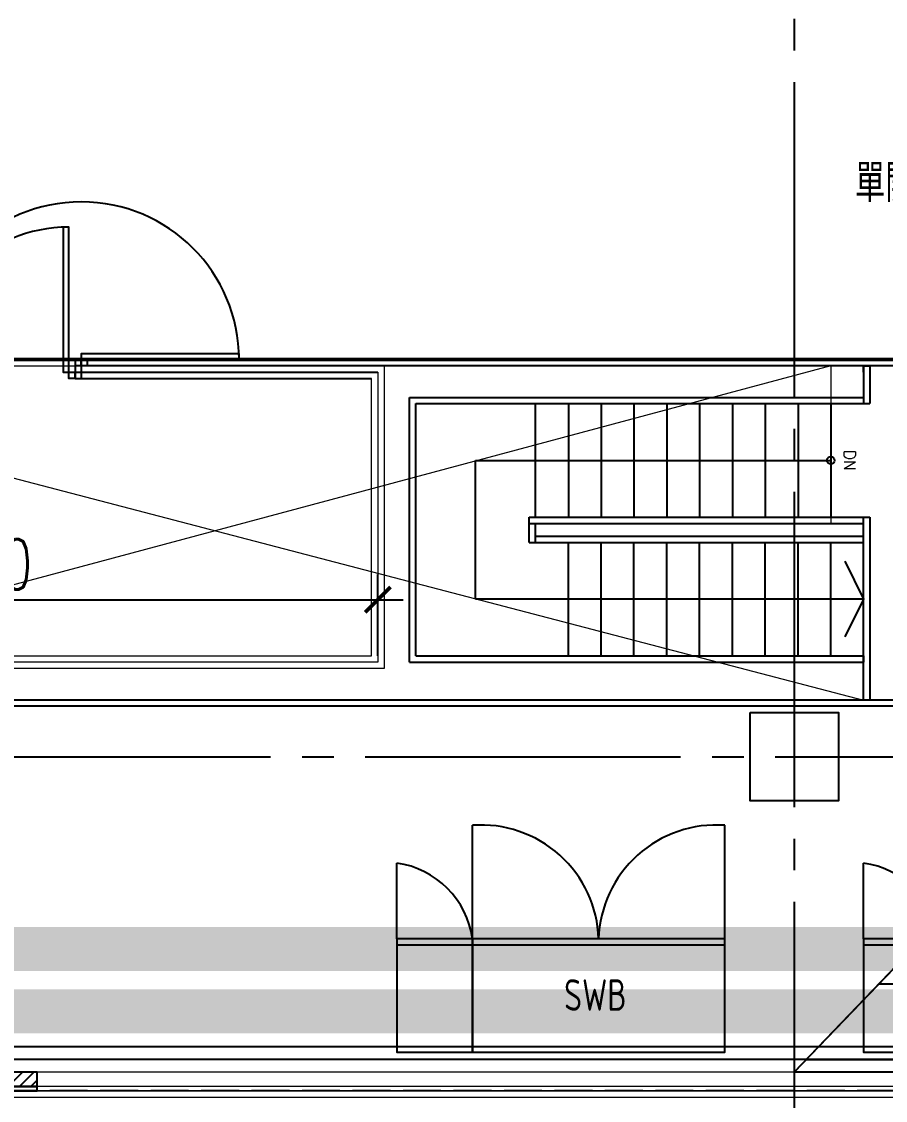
# Model space of a CAD drawing. Extents: x -18489 to 195597, y -1599 to 112111.
# Drawn here: x 13308 to 13992, y -273 to 583 of the extents above; entities that cross this region are included whole.
import ezdxf
from ezdxf.enums import TextEntityAlignment as Align

# ---------------------------------------------------------------- set-up
doc = ezdxf.new("R2010")
doc.units = 0
doc.header["$LTSCALE"] = 100
doc.linetypes.add('X-S-FAB-L10$0$COL-CEN-LIN', pattern=[3.25, 2.5, -0.25, 0.25, -0.25])
doc.linetypes.add('X-S-FAB-L10$0$HIDDEN', pattern=[0.4, 0.3, -0.1])
for name, color, linetype in [('188K-SM-03-F10-ARCH-PA-Y2257103$0$K-0-Door-TXT', 53, 'Continuous'), ('188K-SM-03-F10-ARCH-PA-Y2257103$0$K-AREA', 53, 'Continuous'), ('188K-SM-03-F10-ARCH-PA-Y2257103$0$K-P1S-4.2-單抗', 53, 'Continuous'), ('188K-SM-03-F10-ARCH-PA-Y2257103$0$K-岩棉 2hr 7.5-非抗', 53, 'Continuous'), ('188K-SM-03-F10-ELEC-EQ-Y2257103$0$E-PANEL', 255, 'Continuous'), ('188K-SM-07-F10-MECH-CR PIPE-Y2257103$0$00_AC_CHS_12℃', 4, 'Continuous'), ('188K-SM-07-F10-MECH-CR PIPE-Y2257103$0$00_AC_CHS_20℃', 3, 'Continuous'), ('X-S-FAB-L10$0$0-arr', 8, 'Continuous'), ('X-S-FAB-L10$0$0-DIM-TXT', 8, 'Continuous'), ('X-S-FAB-L10$0$12', 8, 'Continuous'), ('X-S-FAB-L10$0$A-WALL-EX', 8, 'Continuous'), ('X-S-FAB-L10$0$BLOCK', 8, 'Continuous'), ('X-S-FAB-L10$0$CCL', 8, 'X-S-FAB-L10$0$COL-CEN-LIN'), ('X-S-FAB-L10$0$COL', 8, 'Continuous'), ('X-S-FAB-L10$0$COL-S', 8, 'Continuous'), ('X-S-FAB-L10$0$DIM-SEC', 8, 'Continuous'), ('X-S-FAB-L10$0$Door', 8, 'Continuous'), ('X-S-FAB-L10$0$DW_Frame', 8, 'Continuous'), ('X-S-FAB-L10$0$ELEV', 8, 'Continuous'), ('X-S-FAB-L10$0$HID', 8, 'X-S-FAB-L10$0$HIDDEN'), ('X-S-FAB-L10$0$HR', 8, 'Continuous'), ('X-S-FAB-L10$0$OPEN', 8, 'Continuous'), ('X-S-FAB-L10$0$PEN4', 8, 'Continuous'), ('X-S-FAB-L10$0$S-FNDN', 8, 'Continuous'), ('X-S-FAB-L10$0$ST', 8, 'Continuous'), ('X-S-FAB-L10$0$TXT', 8, 'Continuous'), ('X-S-FAB-L10$0$WALL_188K_EX', 8, 'Continuous')]:
    doc.layers.add(name, color=color, linetype=linetype)
doc.styles.add('188K-SM-03-F10-ARCH-PA-Y2257103$0$AA-TXT', font='isocp.shx', dxfattribs={"width": 0.8, "bigfont": 'chineset.shx'})
doc.styles.add('188K-SM-03-F10-ELEC-EQ-Y2257103$0$X-F-L25-E-PDP-EQ-200K$0$AA-TXT', font='isocp.shx', dxfattribs={"bigfont": 'chineset.shx'})
doc.styles.add('X-S-FAB-L10$0$CHINA', font='simplex.shx', dxfattribs={"width": 0.75, "bigfont": 'chineset.shx'})
doc.styles.add('X-S-FAB-L10$0$DimStyUse', font='romans.shx', dxfattribs={"width": 0.7})
doc.styles.add('X-S-FAB-L10$0$Standard', font='', dxfattribs={"width": 0.8})
doc.styles.add('X-S-FAB-L10$0$TG_NOTE_TEXT', font='simplex.shx', dxfattribs={"width": 0.75, "bigfont": 'chineset.shx'})
doc.styles.get('X-S-FAB-L10$0$Standard').set_extended_font_data('Microsoft JhengHei')
doc.dimstyles.new('X-S-FAB-L10$0$SLASHM', dxfattribs={"dimtxt": 40, "dimasz": 20, "dimexe": 20, "dimexo": 0, "dimgap": 8, "dimtad": 1, "dimdsep": 46, "dimtxsty": 'X-S-FAB-L10$0$DimStyUse', "dimblk": 'X-S-FAB-L10$0$_ArchTick', "dimcen": 10, "dimdle": 20, "dimclrt": 2, "dimazin": 0, "dimtfac": 1, "dimtix": 1, "dimtmove": 2, "dimatfit": 3, "dimfxl": 10, "dimtolj": 1, "dimarcsym": 0})

# ---------------------------------------------------------------- blocks, each defined once
blk = doc.blocks.new('X-S-FAB-L10$0$FAB2-L05')
at = {"layer": 'X-S-FAB-L10$0$CCL'}
for p, q in [((-12240, 11005), (-12240, 0)), ((-26880, 720), (1210, 720))]:
    blk.add_line(p, q, dxfattribs=at)
at = {"layer": 'X-S-FAB-L10$0$COL-S'}
blk.add_lwpolyline([(-12275, 755), (-12205, 755), (-12205, 685), (-12275, 685)], close=True, dxfattribs=at)
blk = doc.blocks.new('*U225')
blk.add_lwpolyline([(0, 0.5), (65.247, 0.5), (65.554, 0.09), (65.554, 0.3), (65.554, 0.818), (65.796, 0.5, 0.234256), (65.797, 0.5), (131.109, 0.5)], format="xyb")
blk = doc.blocks.new('X-S-FAB-L10$0$_ArchTick')
at = {"color": 0, "linetype": 'ByBlock', "const_width": 0.15}
blk.add_lwpolyline([(-0.5, -0.5), (0.5, 0.5)], dxfattribs=at)
blk = doc.blocks.new('*D226')
at = {"layer": 'DefPoints', "color": 0, "lineweight": -2, "transparency": 16777216}
for p, q in [((12970, 80), (12970, 144.56)), ((13590, 80), (13590, 144.56)), ((12950, 124.56), (13610, 124.56))]:
    blk.add_line(p, q, dxfattribs=at)
at = {"layer": 'DefPoints', "color": 0, "transparency": 16777216}
for p in [(13590, 124.56), (12970, 80), (13590, 80)]:
    blk.add_point(p, dxfattribs=at)
at = {"layer": 'DefPoints', "color": 0, "lineweight": -2, "transparency": 16777216, "xscale": 20, "yscale": 20, "zscale": 20, "rotation": 180}
blk.add_blockref('X-S-FAB-L10$0$_ArchTick', (12970, 124.56), dxfattribs=at)
at = {"layer": 'DefPoints', "color": 0, "lineweight": -2, "transparency": 16777216, "xscale": 20, "yscale": 20, "zscale": 20}
blk.add_blockref('X-S-FAB-L10$0$_ArchTick', (13590, 124.56), dxfattribs=at)
at = {"layer": 'DefPoints', "color": 2, "transparency": 16777216, "insert": (13280, 152.56), "char_height": 40, "attachment_point": 5, "style": 'X-S-FAB-L10$0$DimStyUse'}
blk.add_mtext('\\A1;620', dxfattribs=at)
blk = doc.blocks.new('*U219')
at = {"color": 0}
for p, q in [((-5, -5), (-5, 0)), ((235, -5), (235, 0))]:
    blk.add_line(p, q, dxfattribs=at)
for points in [[(0, 0), (0, 115), (4.375, 115), (4.375, 0)], [(230, 0), (230, 115), (225.625, 115), (225.625, 0)]]:
    blk.add_lwpolyline(points, close=True, dxfattribs=at)
for centre, start, end in [((0, 0), 0, 90), ((230, 0), 90, 180)]:
    blk.add_arc(centre, 115, start, end, dxfattribs=at)
at = {"layer": 'X-S-FAB-L10$0$DW_Frame'}
for points in [[(-5, -5), (0, -5), (0, 0), (-5, 0)], [(235, -5), (230, -5), (230, 0), (235, 0)]]:
    blk.add_lwpolyline(points, dxfattribs=at)
at = {"color": 0, "style": 'X-S-FAB-L10$0$TG_NOTE_TEXT', "width": 0.5, "flags": 1}
blk.add_attdef('WH', text='', height=20, dxfattribs=at).set_placement((235, 5), align=Align.BOTTOM_LEFT)
at = {"color": 0, "style": 'X-S-FAB-L10$0$Standard', "width": 0.5}
for tag, p in [('NO', (-5, 5)), ('TYPE', (24.375, 5))]:
    blk.add_attdef(tag, text='', height=10, dxfattribs=at).set_placement(p, align=Align.BOTTOM_RIGHT)
blk.add_attdef('DESC', text='', height=10, dxfattribs=at).set_placement((24.375, 10), align=Align.BOTTOM_LEFT)
blk = doc.blocks.new('188K-SM-03-F10-ELEC-EQ-Y2257103$0$E-SWB')
at = {"color": 140}
for p, q in [((60, 90), (60, 180)), ((260, 90), (260, 180)), ((0, 90), (0, 150)), ((60, 85), (0, 85)), ((260, 85), (60, 85))]:
    blk.add_line(p, q, dxfattribs=at)
for points in [[(60, 90), (0, 90), (0, 0), (60, 0)], [(260, 90), (60, 90), (60, 0), (260, 0)]]:
    blk.add_lwpolyline(points, close=True, dxfattribs=at)
for centre, radius, start, end in [((66.67, 86.85), 93.39, 1.93207, 94.0935), ((253.33, 86.85), 93.39, 85.9065, 178.06793), ((-9.61, 80.39), 70.27, 7.8575, 82.1425)]:
    blk.add_arc(centre, radius, start, end, dxfattribs=at)
at = {"color": 140, "style": '188K-SM-03-F10-ELEC-EQ-Y2257103$0$X-F-L25-E-PDP-EQ-200K$0$AA-TXT', "width": 0.8}
blk.add_text('SWB', height=25, dxfattribs=at).set_placement((157.41, 45.44), align=Align.MIDDLE_CENTER)
blk = doc.blocks.new('188K-SM-03-F10-ELEC-EQ-Y2257103')
at = {"layer": '188K-SM-03-F10-ELEC-EQ-Y2257103$0$E-PANEL'}
for p in [(13605, -234.34), (13975, -234.34)]:
    blk.add_blockref('188K-SM-03-F10-ELEC-EQ-Y2257103$0$E-SWB', p, dxfattribs=at)
blk = doc.blocks.new('188K-SM-07-F10-MECH-CR PIPE-Y2257103')
at = {"layer": '188K-SM-07-F10-MECH-CR PIPE-Y2257103$0$00_AC_CHS_12℃', "ltscale": 1000, "const_width": 35}
blk.add_lwpolyline([(1863.885, 112.877), (12844.042, 112.877), (12844.042, -152.494), (15041.321, -152.494), (15041.321, 85.834), (16672.641, 85.834), (16672.641, 1909.873), (24026.171, 1909.873)], dxfattribs=at)
at = {"layer": '188K-SM-07-F10-MECH-CR PIPE-Y2257103$0$00_AC_CHS_20℃', "ltscale": 1000, "const_width": 35}
blk.add_lwpolyline([(1863.885, 63.55), (12780.714, 65.58), (12782.797, -201.709), (15093.572, -202.093), (15101.312, 29.205), (16720.194, 27.785), (16720.194, 1812.454), (24026.171, 1812.454)], dxfattribs=at)
blk = doc.blocks.new('188K-SM-03-F10-ARCH-PA-Y2257103')
at = {"layer": '188K-SM-03-F10-ARCH-PA-Y2257103$0$K-AREA', "const_width": 3, "elevation": 0}
blk.add_lwpolyline([(24305, 2070), (16745, 2070), (16745, 315), (14880, 315), (14880, 45), (14160, 45), (14160, 315), (1855, 315)], dxfattribs=at)
at = {"layer": '188K-SM-03-F10-ARCH-PA-Y2257103$0$K-P1S-4.2-單抗'}
for p, q in [((14160, 315, 0), (13350, 315, 0)), ((13350, 315), (13350, 300)), ((14160, 310, 0), (13350, 310, 0)), ((13355, 315), (13355, 300)), ((14885, 45, 0), (12960, 45, 0)), ((14885, 40), (12955, 40, 0))]:
    blk.add_line(p, q, dxfattribs=at)
at = {"layer": '188K-SM-03-F10-ARCH-PA-Y2257103$0$K-岩棉 2hr 7.5-非抗'}
for p, q in [((15125, -230, 0), (12715, -230, 0)), ((15125, -240), (12715, -240, 0))]:
    blk.add_line(p, q, dxfattribs=at)
at = {"layer": '188K-SM-03-F10-ARCH-PA-Y2257103$0$K-0-Door-TXT', "style": '188K-SM-03-F10-ARCH-PA-Y2257103$0$AA-TXT', "width": 0.8}
blk.add_text('單開-1.2x2.4', height=30, dxfattribs=at).set_placement((14041.34, 454.9, 0), align=Align.MIDDLE_CENTER)
blk = doc.blocks.new('X-S-FAB-L10')
at = {"layer": 'X-S-FAB-L10$0$PEN4'}
h = blk.add_hatch(dxfattribs=at)
h.set_pattern_fill('LINE', color=256, scale=480)
h.set_pattern_definition([(0, (0, 0), (0, 60), [])])
h.paths.add_polyline_path([(16745, -35), (15995, -35), (15995, 35), (15925, 35), (15925, -35), (15155, -35), (15155, 35), (15085, 35), (15085, -35), (15155, -35), (15155, -250), (13920, -250), (19914.055, 6000), (21180, 7320), (21180, 5520), (23465, 5520), (23485, 3587.5), (24315, 3587.5), (24315, 1870), (17075, 1870), (17075, 2060), (16745, 2060), (16745, -21.034)])
at = {"layer": 'X-S-FAB-L10$0$WALL_188K_EX'}
h = blk.add_hatch(dxfattribs=at)
h.set_pattern_fill('LINE', color=256, scale=2, angle=45)
h.set_pattern_definition([(45, (13221.6165, -265), (-4.49013, 4.49013), [])])
h.paths.add_polyline_path([(12920, -261.5), (13320, -261.5), (13320, -250), (12920, -250)])
blk.add_line((13360, 310.001, 0), (13360, 315.001, 0))
at = {"elevation": 0}
blk.add_lwpolyline([(13355, 315.001), (13480, 315.001), (13480, 319.376), (13355, 319.376)], close=True, dxfattribs=at)
blk.add_arc((13355, 315.001, 0), 125, 0, 180)
at = {"layer": 'DefPoints'}
blk.add_lwpolyline([(16745, -35), (15995, -35), (15995, 35), (15925, 35), (15925, -35), (15155, -35), (15155, 35), (15085, 35), (15085, -35), (15155, -35), (15155, -250), (13920, -250), (19914.055, 6000), (21180, 7320), (21180, 5520), (23465, 5520), (23485, 3587.5), (24315, 3587.5), (24315, 1870), (17075, 1870), (17075, 2060), (16745, 2060), (16745, -21.034)], close=True, dxfattribs=at)
at = {"layer": 'X-S-FAB-L10$0$0-arr'}
for p, q in [((13960, 155), (13975, 125)), ((13975, 125), (13960, 95))]:
    blk.add_line(p, q, dxfattribs=at)
blk.add_circle((13949, 235), 3, dxfattribs=at)
at = {"layer": 'X-S-FAB-L10$0$12'}
for p, q in [((13667.5, 125), (13667.5, 235)), ((13667.5, 235), (13949, 235)), ((13975, 125), (13667.5, 125))]:
    blk.add_line(p, q, dxfattribs=at)
at = {"layer": 'X-S-FAB-L10$0$A-WALL-EX', "lineweight": 0}
for p, q in [((13320, -265), (13320, -250)), ((14520, -261.5), (13320, -261.5))]:
    blk.add_line(p, q, dxfattribs=at)
at = {"layer": 'X-S-FAB-L10$0$A-WALL-EX', "lineweight": 0, "flags": 128}
for points in [[(14520, -250), (13320, -250)], [(15120, -265), (12720, -265)], [(15120, -265), (12720, -265)], [(15120, -265), (12720, -265)], [(13320, -265), (14520, -265)], [(14520, -265), (13320, -265)], [(14520, -265), (13320, -265)], [(14520, -265), (13320, -265)], [(14520, -265), (13320, -265)]]:
    blk.add_lwpolyline(points, dxfattribs=at)
at = {"layer": 'X-S-FAB-L10$0$COL'}
blk.add_line((13975, 125), (13667.5, 125), dxfattribs=at)
at = {"layer": 'X-S-FAB-L10$0$DW_Frame', "elevation": 0}
blk.add_lwpolyline([(13360, 310.001), (13355, 310.001), (13355, 315.001), (13360, 315.001)], dxfattribs=at)
at = {"layer": 'X-S-FAB-L10$0$ELEV'}
for p, q in [((13350, 305), (13590, 305)), ((13350, 300), (13350, 305)), ((13350, 300), (13585, 300))]:
    blk.add_line(p, q, dxfattribs=at)
at = {"layer": 'X-S-FAB-L10$0$ELEV', "lineweight": 0}
for p, q in [((13585, 80), (13585, 300)), ((13590, 305), (13590, 75)), ((12975, 80), (13585, 80)), ((13590, 75), (12970, 75))]:
    blk.add_line(p, q, dxfattribs=at)
blk.add_lwpolyline([(13595, 310), (13595, 70), (12965, 70), (12965, 310)], close=True, dxfattribs=at)
at = {"layer": 'X-S-FAB-L10$0$HID'}
blk.add_line((15120, -265), (12720, -265), dxfattribs=at)
at = {"layer": 'X-S-FAB-L10$0$HR'}
for p, q in [((13975, 310.001, 0), (13975, 280, 0)), ((13975, 305.001, 0), (13975, 310.001, 0)), ((13975, 310.001, 0), (13980, 310.001, 0)), ((13980, 310.001, 0), (13980, 280, 0)), ((13615, 285), (13975, 285, 0)), ((13615, 75), (13615, 285)), ((13620, 280), (13980, 280, 0)), ((13620, 80), (13620, 280)), ((13710, 190), (13975, 190, 0)), ((13710, 170), (13710, 190)), ((13975, 185, 0), (13975, 190, 0)), ((13975, 45.001), (13975, 190)), ((13975, 190), (13980, 190)), ((13980, 190), (13980, 45.001)), ((13710, 185), (13975, 185, 0)), ((13715, 170), (13715, 185)), ((13715, 175), (13975, 175)), ((13975, 170), (13975, 175)), ((13710, 170), (13975, 170)), ((13620, 80), (13975, 80)), ((13975, 80), (13975, 75)), ((13615, 75), (13975, 75)), ((13980, 45.001), (13975, 45.001))]:
    blk.add_line(p, q, dxfattribs=at)
at = {"layer": 'X-S-FAB-L10$0$OPEN', "lineweight": 0}
for p, q in [((12960, 310.001, 0), (13949, 310.001, 0)), ((13949, 310.001, 0), (12960, 45.001, 0)), ((12960, 310.001, 0), (13975, 45.001, 0)), ((13949, 310.001, 0), (13949, 185, 0)), ((13949, 185, 0), (13975, 185, 0)), ((13975, 185, 0), (13975, 45.001, 0)), ((13975, 45.001, 0), (12960, 45.001, 0))]:
    blk.add_line(p, q, dxfattribs=at)
at = {"layer": 'X-S-FAB-L10$0$OPEN'}
blk.add_line((13975, 45.001, 0), (13975, 185, 0), dxfattribs=at)
at = {"layer": 'X-S-FAB-L10$0$S-FNDN', "lineweight": 0, "flags": 128}
blk.add_lwpolyline([(11070, 4530), (11935, 4530), (11935, -55), (12665, -55), (12665, -270), (15175, -270), (15175, -55), (15905, -55), (15905, 4530), (16672.5, 4530), (16672.5, 5003), (15905, 5003), (15905, 9055), (11935, 9055), (11935, 5003), (11070, 5003)], close=True, dxfattribs=at)
at = {"layer": 'X-S-FAB-L10$0$ST'}
for p, q in [((13715, 190), (13715, 280)), ((13741, 280), (13741, 190)), ((13767, 280), (13767, 190)), ((13793, 280), (13793, 190)), ((13819, 280), (13819, 190)), ((13845, 280), (13845, 190)), ((13871, 280), (13871, 190)), ((13897, 280), (13897, 190)), ((13923, 280), (13923, 190)), ((13949, 280), (13949, 190)), ((13741, 80), (13741, 170)), ((13767, 80), (13767, 170)), ((13793, 80), (13793, 170)), ((13819, 80), (13819, 170)), ((13845, 80), (13845, 170)), ((13871, 80), (13871, 170)), ((13897, 80), (13897, 170)), ((13923, 80), (13923, 170)), ((13949, 80), (13949, 170)), ((13975, 80), (13975, 170))]:
    blk.add_line(p, q, dxfattribs=at)
at = {"layer": 'X-S-FAB-L10$0$WALL_188K_EX'}
for points in [[(12920, -261.5), (13320, -261.5), (13320, -250), (12920, -250)], [(12920, -265), (13320, -265), (13320, -261.5), (12920, -261.5)]]:
    blk.add_lwpolyline(points, close=True, dxfattribs=at)
at = {"layer": 'X-S-FAB-L10$0$BLOCK'}
blk.add_blockref('X-S-FAB-L10$0$FAB2-L05', (26160, -720), dxfattribs=at)
at = {"layer": 'X-S-FAB-L10$0$DIM-SEC', "xscale": 79.99999999999999, "yscale": 79.99999999999999, "zscale": 79.99999999999999, "rotation": 46.19751215650524}
blk.add_blockref('*U225', (13948.869, -277.687), dxfattribs=at)
at = {"layer": 'X-S-FAB-L10$0$Door'}
blk.add_blockref('*U219', (13115, 305), dxfattribs=at)
at = {"style": 'X-S-FAB-L10$0$TG_NOTE_TEXT', "width": 0.5, "flags": 1}
for p in [(7463.301, 9020), (18268.251, 8649), (11197.77, 4800.167), (16485.801, 4800.167), (25420.27, 2635), (13360, 320.001, 0), (7463.301, -33.333)]:
    blk.add_attdef('WH', text='', height=20, dxfattribs=at).set_placement(p, align=Align.BOTTOM_LEFT)
at = {"width": 0.5}
for style, p in [('X-S-FAB-L10$0$TG_NOTE_TEXT', (7585, 9020)), ('X-S-FAB-L10$0$TG_NOTE_TEXT', (18389.95, 8649)), ('X-S-FAB-L10$0$TG_NOTE_TEXT', (11117.5, 4813.5)), ('X-S-FAB-L10$0$TG_NOTE_TEXT', (16607.5, 4813.5)), ('X-S-FAB-L10$0$TG_NOTE_TEXT', (25350, 2635)), ('X-S-FAB-L10$0$Standard', (13129.375, 325.001, 0)), ('X-S-FAB-L10$0$TG_NOTE_TEXT', (7585, -20))]:
    blk.add_attdef('DESC', text='', height=10, dxfattribs=dict(at, style=style)).set_placement(p, align=Align.BOTTOM_LEFT)
for tag, style, p in [('TYPE', 'X-S-FAB-L10$0$TG_NOTE_TEXT', (7619.286, 9020)), ('NO', 'X-S-FAB-L10$0$TG_NOTE_TEXT', (7650.095, 9020)), ('TYPE', 'X-S-FAB-L10$0$TG_NOTE_TEXT', (18424.236, 8649)), ('NO', 'X-S-FAB-L10$0$TG_NOTE_TEXT', (18455.045, 8649)), ('NO', 'X-S-FAB-L10$0$TG_NOTE_TEXT', (11088.595, 4813.5)), ('TYPE', 'X-S-FAB-L10$0$TG_NOTE_TEXT', (11151.786, 4813.5)), ('TYPE', 'X-S-FAB-L10$0$TG_NOTE_TEXT', (16641.786, 4813.5)), ('NO', 'X-S-FAB-L10$0$TG_NOTE_TEXT', (16672.595, 4813.5)), ('NO', 'X-S-FAB-L10$0$TG_NOTE_TEXT', (25313, 2635)), ('TYPE', 'X-S-FAB-L10$0$TG_NOTE_TEXT', (25350, 2635)), ('NO', 'X-S-FAB-L10$0$Standard', (13100, 320.001, 0)), ('TYPE', 'X-S-FAB-L10$0$Standard', (13129.375, 320.001, 0)), ('TYPE', 'X-S-FAB-L10$0$TG_NOTE_TEXT', (7619.286, -20)), ('NO', 'X-S-FAB-L10$0$TG_NOTE_TEXT', (7650.095, -20))]:
    blk.add_attdef(tag, text='', height=10, dxfattribs=dict(at, style=style)).set_placement(p, align=Align.BOTTOM_RIGHT)
for rotation, style, p in [(180, 'X-S-FAB-L10$0$Standard', (317.625, 7480)), (180, 'X-S-FAB-L10$0$Standard', (1217.625, 7480)), (90, 'X-S-FAB-L10$0$TG_NOTE_TEXT', (24310, 3647.5)), (270, 'X-S-FAB-L10$0$TG_NOTE_TEXT', (17080, 1605))]:
    blk.add_attdef('DESC', text='', height=10, rotation=rotation, dxfattribs=dict(at, style=style)).set_placement(p, align=Align.BOTTOM_LEFT)
for tag, rotation, style, p in [('TYPE', 180, 'X-S-FAB-L10$0$Standard', (317.625, 7480)), ('NO', 180, 'X-S-FAB-L10$0$Standard', (347, 7480)), ('TYPE', 180, 'X-S-FAB-L10$0$Standard', (1217.625, 7480)), ('NO', 180, 'X-S-FAB-L10$0$Standard', (1247, 7480)), ('TYPE', 90, 'X-S-FAB-L10$0$TG_NOTE_TEXT', (24310, 3647.5)), ('NO', 90, 'X-S-FAB-L10$0$TG_NOTE_TEXT', (24310, 3610.5)), ('TYPE', 270, 'X-S-FAB-L10$0$TG_NOTE_TEXT', (17080, 1605)), ('NO', 270, 'X-S-FAB-L10$0$TG_NOTE_TEXT', (17080, 1573))]:
    blk.add_attdef(tag, text='', height=10, rotation=rotation, dxfattribs=dict(at, style=style)).set_placement(p, align=Align.BOTTOM_RIGHT)
at = {"style": 'X-S-FAB-L10$0$TG_NOTE_TEXT', "width": 0.5, "flags": 1}
for rotation, p in [(180, (43, 7480)), (180, (943, 7480)), (90, (24310, 3717.77)), (270, (17080, 1711.699))]:
    blk.add_attdef('WH', text='', height=20, rotation=rotation, dxfattribs=at).set_placement(p, align=Align.BOTTOM_LEFT)
at = {"layer": 'X-S-FAB-L10$0$0-DIM-TXT', "style": 'X-S-FAB-L10$0$CHINA', "width": 0.75}
for p in [(667.414, 7855.1, -2689.4), (22627.353, 6728.814), (25644.722, 6728.814), (24778.787, 5569.051), (1118.252, 4980), (417.801, 4594.623), (23874.84, 4355), (22927.43, 4330.122), (23749.869, 3901.367), (417.801, 3765.236), (1118.252, 3730), (417.801, 3115.79), (536.882, 2227.832), (16908.994, 1782.652), (888.445, 880.466), (16977.43, 750), (18878.841, 750), (25641.221, 553.233), (21364.03, 526.894)]:
    blk.add_attdef('HIG', text='', height=80, dxfattribs=at).set_placement(p, align=Align.MIDDLE_LEFT)
at = {"layer": 'X-S-FAB-L10$0$TXT', "style": 'X-S-FAB-L10$0$CHINA'}
blk.add_text('DN', height=9, rotation=270, dxfattribs=at).set_placement((13964, 235, 0), align=Align.MIDDLE_CENTER)
at = {"layer": 'DefPoints'}
dim = blk.add_linear_dim(base=(13590, 124.563), p1=(12970, 80), p2=(13590, 80), dimstyle='X-S-FAB-L10$0$SLASHM', dxfattribs=at)
dim.commit()
dim.dimension.update_dxf_attribs({"geometry": '*D226', "text_midpoint": (13280, 152.563)})

msp = doc.modelspace()

# ---------------------------------------------------------------- block references
for name in ['188K-SM-03-F10-ELEC-EQ-Y2257103', 'X-S-FAB-L10']:
    msp.add_blockref(name, (0, 0))

# ---------------------------------------------------------------- next in the draw order: block references
msp.add_blockref('188K-SM-07-F10-MECH-CR PIPE-Y2257103', (0, 0))

# ---------------------------------------------------------------- next in the draw order: block references
msp.add_blockref('188K-SM-03-F10-ARCH-PA-Y2257103', (0, 0))

doc.saveas('drawing.dxf')
